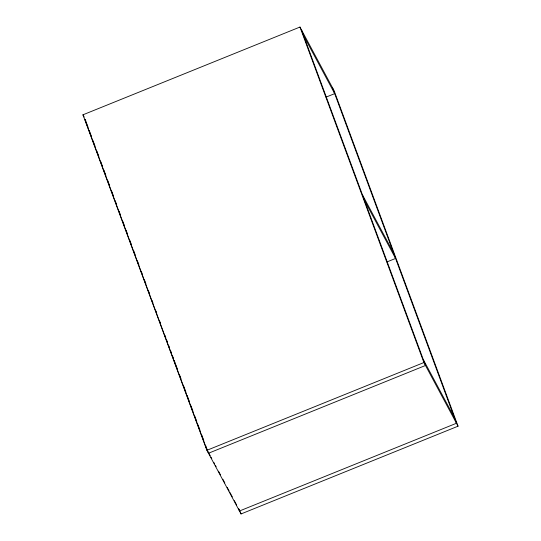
<?xml version="1.0" encoding="UTF-8"?>
<svg xmlns="http://www.w3.org/2000/svg" width="541" height="541" viewBox="0 0 541 541"><rect width="100%" height="100%" fill="white"/><g stroke="black" fill="none" stroke-linecap="round" stroke-linejoin="round"><path stroke-width="0.81" d="M82.962 114.807L299.964 27.05L334.095 90.705L458.038 426.193L241.036 513.95L206.905 450.295L82.962 114.807L84.146 117.012M326.067 97.116L334.69 93.634L303.711 35.862M386.984 261.918L395.572 258.442L364.593 200.67M206.905 450.295L423.907 362.544L458.038 426.193M362.429 194.801L393.408 252.573M423.312 359.609L454.291 417.388M84.964 119.318L85.755 120.792M206.648 449.044L207.44 450.518M208.231 451.985L210.206 455.671M210.997 457.145L211.788 458.619M213.763 462.298L214.547 463.772M215.338 465.246L216.13 466.721M218.496 471.137L220.471 474.822M222.845 479.238L224.819 482.924M227.186 487.34L229.161 491.025M229.952 492.499L232.319 496.915M234.294 500.601L236.667 505.017M238.642 508.702L239.433 510.177M332.519 87.764L456.462 423.258L239.46 511.008L238.581 508.635M301.54 29.992L425.483 365.479L208.481 453.236L205.56 445.324M299.964 27.05L423.907 362.544M240.157 511.576L241.036 513.95M85.417 120.116L88.048 127.236M89.218 130.401L91.26 135.94M93.018 140.687L95.06 146.232M96.819 150.98L98.861 156.518M100.619 161.265L102.662 166.804M103.831 169.969L105.88 175.507M107.632 180.254L109.681 185.793M111.432 190.54L113.482 196.079M115.233 200.826L116.694 204.782M119.034 211.112L120.494 215.068M122.834 221.397L124.295 225.354M126.046 230.101L127.507 234.057M129.847 240.387L131.307 244.343M133.647 250.672L135.108 254.628M137.448 260.965L138.909 264.921M141.248 271.251L142.127 273.624M144.467 279.954L145.928 283.91M148.261 290.24L149.729 294.196M152.062 300.525L152.941 302.899M155.862 310.811L156.741 313.185M159.663 321.097L160.542 323.471M164.924 335.339L165.803 337.712M166.682 340.086L167.554 342.46M168.724 345.625L169.604 347.998M170.483 350.372L171.355 352.746M172.525 355.91L173.404 358.284M174.283 360.658L175.156 363.031M175.744 364.614L177.205 368.57M179.544 374.899L181.005 378.856M183.345 385.192L185.976 392.313M187.145 395.478L189.188 401.016M190.939 405.764L192.988 411.302M194.74 416.049L196.789 421.588M197.959 424.753L200.001 430.291M201.759 435.038L203.801 440.577M84.863 119.372L206.358 448.246"/></g></svg>
